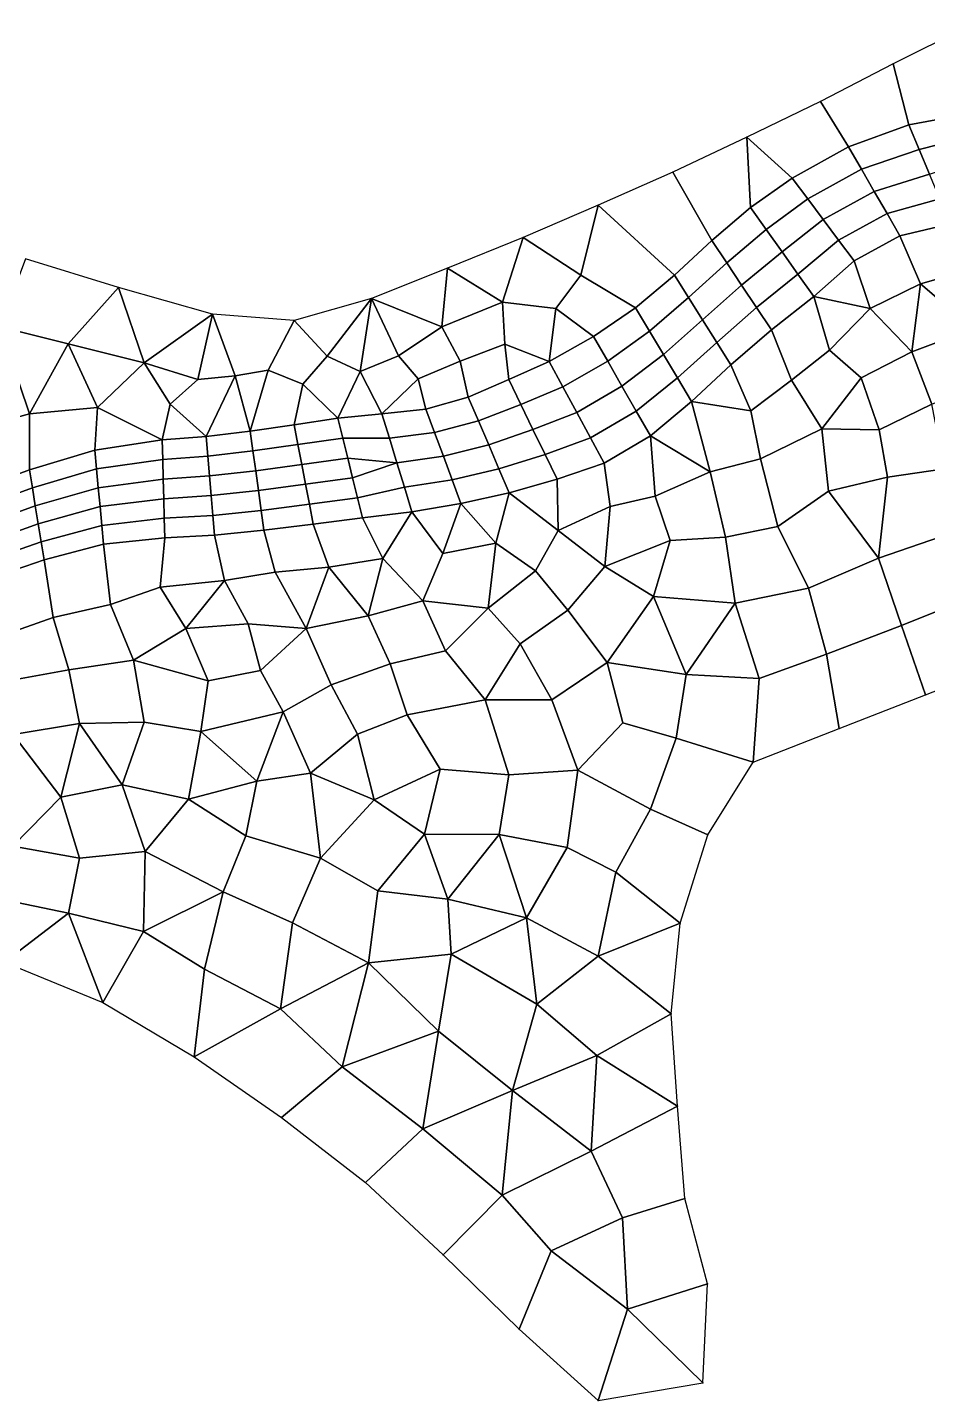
# Model space of a CAD drawing. Extents: x 391089 to 406232, y 6461839 to 6471033.
# Drawn here: x 403345.2 to 403621.9, y 6469568.1 to 6469990.2 of the extents above; entities that cross this region are included whole.
import ezdxf

# ---------------------------------------------------------------- set-up
doc = ezdxf.new("R2010")
doc.units = 0
for name, color, linetype in [('MESH_BOUND', 25, 'CONTINUOUS'), ('MESH_ELEMS', 18, 'CONTINUOUS'), ('MESH_NODES', 18, 'CONTINUOUS')]:
    doc.layers.add(name, color=color, linetype=linetype)

msp = doc.modelspace()

# ---------------------------------------------------------------- linework, layer by layer
at = {"layer": 'MESH_BOUND', "color": 25}
for points in [[(403633.833, 6469990.19, 1.492), (403611.334, 6469978.98, 1.447)], [(403611.334, 6469978.98, 1.447), (403589.026, 6469967.4, 1.528)], [(403589.026, 6469967.4, 1.528), (403566.387, 6469956.48, 1.901)], [(403566.387, 6469956.48, 1.901), (403543.665, 6469945.73, 1.252)], [(403543.665, 6469945.73, 1.252), (403520.656, 6469935.61, 1.786)], [(403520.656, 6469935.61, 1.786), (403497.588, 6469925.62, 1.184)], [(403497.588, 6469925.62, 1.184), (403474.303, 6469916.15, 1.307)], [(403373.207, 6469910.25, 4.311), (403344.599, 6469919.11, 3.565)], [(403474.303, 6469916.15, 1.307), (403450.932, 6469906.9, 1.56)], [(403402.107, 6469902.09, 4.049), (403373.207, 6469910.25, 4.311)], [(403450.932, 6469906.9, 1.56), (403427.167, 6469900.12, 1.88)], [(403427.167, 6469900.12, 1.88), (403402.107, 6469902.09, 4.049)], [(403621.305, 6469785.07, 3.874), (403647.796, 6469795.44, 3.844)], [(403594.814, 6469774.7, 3.554), (403621.305, 6469785.07, 3.874)], [(403568.323, 6469764.33, 3.382), (403594.814, 6469774.7, 3.554)], [(403554.348, 6469742.05, 5.408), (403568.323, 6469764.33, 3.382)], [(403545.914, 6469714.88, 4.855), (403554.348, 6469742.05, 5.408)], [(403543.111, 6469686.99, 3.258), (403545.914, 6469714.88, 4.855)], [(403338.1, 6469702.9, 2.36), (403368.328, 6469690.51, 2.534)], [(403368.328, 6469690.51, 2.534), (403396.41, 6469673.75, 2.319)], [(403545.026, 6469658.61, 3.042), (403543.111, 6469686.99, 3.258)], [(403396.41, 6469673.75, 2.319), (403423.307, 6469655.15, 2.855)], [(403423.307, 6469655.15, 2.855), (403449.134, 6469635.13, 4.433)], [(403547.321, 6469630.25, 4.601), (403545.026, 6469658.61, 3.042)], [(403449.134, 6469635.13, 4.433), (403473.003, 6469612.85, 5.005)], [(403554.256, 6469603.97, 3.921), (403547.321, 6469630.25, 4.601)], [(403473.003, 6469612.85, 5.005), (403496.403, 6469590.03, 3.927)], [(403552.9, 6469573.6, 3.209), (403554.256, 6469603.97, 3.921)], [(403496.403, 6469590.03, 3.927), (403520.667, 6469568.11, 3.509)], [(403520.667, 6469568.11, 3.509), (403552.9, 6469573.6, 3.209)]]:
    msp.add_polyline3d(points, dxfattribs=at)
at = {"layer": 'MESH_ELEMS', "color": 178}
for points in [[(403635.592, 6469963.85, 0.857), (403633.833, 6469990.19, 1.492), (403611.334, 6469978.98, 1.447), (403616.209, 6469960.3, 1.407)], [(403616.209, 6469960.3, 1.407), (403611.334, 6469978.98, 1.447), (403589.026, 6469967.4, 1.528), (403597.669, 6469953.45, 1.42)], [(403580.333, 6469943.84, 1.726), (403597.669, 6469953.45, 1.42), (403589.026, 6469967.4, 1.528), (403566.387, 6469956.48, 1.901)], [(403616.209, 6469960.3, 1.407), (403619.398, 6469952.69, 1.041), (403637.461, 6469957.33, 1.246), (403635.592, 6469963.85, 0.857)], [(403597.669, 6469953.45, 1.42), (403601.617, 6469946.63, 1.349), (403619.398, 6469952.69, 1.041), (403616.209, 6469960.3, 1.407)], [(403567.495, 6469934.87, 1.73), (403566.387, 6469956.48, 1.901), (403543.665, 6469945.73, 1.252), (403555.593, 6469924.73, 1.731)], [(403566.387, 6469956.48, 1.901), (403567.495, 6469934.87, 1.73), (403580.333, 6469943.84, 1.726), (403566.387, 6469956.48, 1.901)], [(403619.398, 6469952.69, 1.041), (403622.586, 6469945.08, -0.1), (403639.329, 6469950.82, 1.336), (403637.461, 6469957.33, 1.246)], [(403580.333, 6469943.84, 1.726), (403585.088, 6469937.49, 0.676), (403601.617, 6469946.63, 1.349), (403597.669, 6469953.45, 1.42)], [(403601.617, 6469946.63, 1.349), (403605.565, 6469939.81, -0.1), (403622.586, 6469945.08, -0.1), (403619.398, 6469952.69, 1.041)], [(403585.088, 6469937.49, 0.676), (403589.843, 6469931.15, -0.1), (403605.565, 6469939.81, -0.1), (403601.617, 6469946.63, 1.349)], [(403543.665, 6469945.73, 1.252), (403520.656, 6469935.61, 1.786), (403544.122, 6469914.08, 1.513), (403555.593, 6469924.73, 1.731)], [(403580.333, 6469943.84, 1.726), (403567.495, 6469934.87, 1.73), (403572.36, 6469928.04, 1.629), (403585.088, 6469937.49, 0.676)], [(403605.565, 6469939.81, -0.1), (403609.513, 6469932.99, 1.618), (403625.774, 6469937.47, 1.773), (403622.586, 6469945.08, -0.1)], [(403589.843, 6469931.15, -0.1), (403594.599, 6469924.81, 1.377), (403609.513, 6469932.99, 1.618), (403605.565, 6469939.81, -0.1)], [(403497.588, 6469925.62, 1.184), (403515.313, 6469914.07, 1.233), (403520.656, 6469935.61, 1.786), (403497.588, 6469925.62, 1.184)], [(403520.656, 6469935.61, 1.786), (403515.313, 6469914.07, 1.233), (403532.196, 6469903.99, 1.601), (403544.122, 6469914.08, 1.513)], [(403567.495, 6469934.87, 1.73), (403555.593, 6469924.73, 1.731), (403560.19, 6469917.87, 1.696), (403572.36, 6469928.04, 1.629)], [(403585.088, 6469937.49, 0.676), (403572.36, 6469928.04, 1.629), (403577.224, 6469921.2), (403589.843, 6469931.15, -0.1)], [(403609.513, 6469932.99, 1.618), (403613.461, 6469926.16, 1.576), (403628.963, 6469929.86, 1.737), (403625.774, 6469937.47, 1.773)], [(403589.843, 6469931.15, -0.1), (403577.224, 6469921.2), (403582.088, 6469914.36, -0.1), (403594.599, 6469924.81, 1.377)], [(403594.599, 6469924.81, 1.377), (403599.354, 6469918.46, 1.682), (403613.461, 6469926.16, 1.576), (403609.513, 6469932.99, 1.618)], [(403628.963, 6469929.86, 1.737), (403613.461, 6469926.16, 1.576), (403619.792, 6469911.38, 1.467), (403636.035, 6469916, 1.633)], [(403497.588, 6469925.62, 1.184), (403474.303, 6469916.15, 1.307), (403491.258, 6469905.79, 1.186), (403497.588, 6469925.62, 1.184)], [(403515.313, 6469914.07, 1.233), (403497.588, 6469925.62, 1.184), (403491.258, 6469905.79, 1.186), (403507.643, 6469903.85, 1.351)], [(403572.36, 6469928.04, 1.629), (403560.19, 6469917.87, 1.696), (403564.787, 6469911), (403577.224, 6469921.2)], [(403619.792, 6469911.38, 1.467), (403613.461, 6469926.16, 1.576), (403599.354, 6469918.46, 1.682), (403604.293, 6469903.81, 1.268)], [(403555.593, 6469924.73, 1.731), (403544.122, 6469914.08, 1.513), (403548.459, 6469907.18, 1.567), (403560.19, 6469917.87, 1.696)], [(403577.224, 6469921.2), (403564.787, 6469911), (403569.384, 6469904.14, -0.1), (403582.088, 6469914.36, -0.1)], [(403594.599, 6469924.81, 1.377), (403582.088, 6469914.36, -0.1), (403586.953, 6469907.52, 1.442), (403599.354, 6469918.46, 1.682)], [(403357.688, 6469892.92, 2.249), (403373.207, 6469910.25, 4.311), (403344.599, 6469919.11, 3.565), (403336.747, 6469898.2, 2.537)], [(403560.19, 6469917.87, 1.696), (403548.459, 6469907.18, 1.567), (403552.796, 6469900.28, -0.1), (403564.787, 6469911)], [(403604.293, 6469903.81, 1.268), (403599.354, 6469918.46, 1.682), (403586.953, 6469907.52, 1.442), (403604.293, 6469903.81, 1.268)], [(403450.932, 6469906.9, 1.56), (403472.56, 6469898.15, 1.366), (403474.303, 6469916.15, 1.307), (403450.932, 6469906.9, 1.56)], [(403472.56, 6469898.15, 1.366), (403491.258, 6469905.79, 1.186), (403474.303, 6469916.15, 1.307), (403472.56, 6469898.15, 1.366)], [(403519.237, 6469895.23, 1.528), (403532.196, 6469903.99, 1.601), (403515.313, 6469914.07, 1.233), (403507.643, 6469903.85, 1.351)], [(403544.122, 6469914.08, 1.513), (403532.196, 6469903.99, 1.601), (403536.48, 6469896.81, 1.706), (403548.459, 6469907.18, 1.567)], [(403582.088, 6469914.36, -0.1), (403569.384, 6469904.14, -0.1), (403573.982, 6469897.28, 1.64), (403586.953, 6469907.52, 1.442)], [(403635.998, 6469897.52, 1.912), (403636.035, 6469916, 1.633), (403619.792, 6469911.38, 1.467), (403635.998, 6469897.52, 1.912)], [(403381.043, 6469887.13, 1.993), (403373.207, 6469910.25, 4.311), (403357.688, 6469892.92, 2.249), (403381.043, 6469887.13, 1.993)], [(403373.207, 6469910.25, 4.311), (403381.043, 6469887.13, 1.993), (403402.107, 6469902.09, 4.049), (403373.207, 6469910.25, 4.311)], [(403564.787, 6469911), (403552.796, 6469900.28, -0.1), (403557.133, 6469893.39), (403569.384, 6469904.14, -0.1)], [(403617.075, 6469890.43, 1.86), (403619.792, 6469911.38, 1.467), (403604.293, 6469903.81, 1.268), (403617.075, 6469890.43, 1.86)], [(403635.998, 6469897.52, 1.912), (403619.792, 6469911.38, 1.467), (403617.075, 6469890.43, 1.86), (403635.998, 6469897.52, 1.912)], [(403427.167, 6469900.12, 1.88), (403437.311, 6469889.17, 1.426), (403450.932, 6469906.9, 1.56), (403427.167, 6469900.12, 1.88)], [(403450.932, 6469906.9, 1.56), (403437.311, 6469889.17, 1.426), (403447.445, 6469884.42, 0.956), (403450.932, 6469906.9, 1.56)], [(403450.932, 6469906.9, 1.56), (403447.445, 6469884.42, 0.956), (403459.255, 6469889.28, 1.228), (403450.932, 6469906.9, 1.56)], [(403472.56, 6469898.15, 1.366), (403450.932, 6469906.9, 1.56), (403459.255, 6469889.28, 1.228), (403472.56, 6469898.15, 1.366)], [(403478.194, 6469887.57, 1.315), (403491.941, 6469892.82, 1.178), (403491.258, 6469905.79, 1.186), (403472.56, 6469898.15, 1.366)], [(403507.643, 6469903.85, 1.351), (403491.258, 6469905.79, 1.186), (403491.941, 6469892.82, 1.178), (403505.629, 6469887.49, 1.604)], [(403532.196, 6469903.99, 1.601), (403519.237, 6469895.23, 1.528), (403523.611, 6469887.58, 1.675), (403536.48, 6469896.81, 1.706)], [(403548.459, 6469907.18, 1.567), (403536.48, 6469896.81, 1.706), (403540.763, 6469889.63, -0.1), (403552.796, 6469900.28, -0.1)], [(403569.384, 6469904.14, -0.1), (403557.133, 6469893.39), (403561.47, 6469886.49, 1.412), (403573.982, 6469897.28, 1.64)], [(403591.796, 6469890.98, 1.567), (403586.953, 6469907.52, 1.442), (403573.982, 6469897.28, 1.64), (403580.082, 6469881.8, 1.683)], [(403591.796, 6469890.98, 1.567), (403604.293, 6469903.81, 1.268), (403586.953, 6469907.52, 1.442), (403591.796, 6469890.98, 1.567)], [(403402.107, 6469902.09, 4.049), (403381.043, 6469887.13, 1.993), (403397.541, 6469881.94, 1.522), (403402.107, 6469902.09, 4.049)], [(403409.087, 6469883.06, 1.429), (403402.107, 6469902.09, 4.049), (403397.541, 6469881.94, 1.522), (403409.087, 6469883.06, 1.429)], [(403419.212, 6469884.82, 1.361), (403427.167, 6469900.12, 1.88), (403402.107, 6469902.09, 4.049), (403409.087, 6469883.06, 1.429)], [(403427.167, 6469900.12, 1.88), (403419.212, 6469884.82, 1.361), (403429.825, 6469880.49, 0.945), (403437.311, 6469889.17, 1.426)], [(403507.643, 6469903.85, 1.351), (403505.629, 6469887.49, 1.604), (403519.237, 6469895.23, 1.528), (403507.643, 6469903.85, 1.351)], [(403552.796, 6469900.28, -0.1), (403540.763, 6469889.63, -0.1), (403545.047, 6469882.44), (403557.133, 6469893.39)], [(403601.586, 6469882.49, 1.995), (403617.075, 6469890.43, 1.86), (403604.293, 6469903.81, 1.268), (403591.796, 6469890.98, 1.567)], [(403336.747, 6469898.2, 2.537), (403311.201, 6469886.27, 2.581), (403325.603, 6469865.92, 1.709), (403345.763, 6469871.46, 1.613)], [(403357.688, 6469892.92, 2.249), (403336.747, 6469898.2, 2.537), (403345.763, 6469871.46, 1.613), (403357.688, 6469892.92, 2.249)], [(403465.286, 6469882.2, 1.403), (403478.194, 6469887.57, 1.315), (403472.56, 6469898.15, 1.366), (403459.255, 6469889.28, 1.228)], [(403536.48, 6469896.81, 1.706), (403523.611, 6469887.58, 1.675), (403527.986, 6469879.93, -0.1), (403540.763, 6469889.63, -0.1)], [(403580.082, 6469881.8, 1.683), (403573.982, 6469897.28, 1.64), (403561.47, 6469886.49, 1.412), (403567.603, 6469872.36, 1.89)], [(403623.279, 6469874.44, 2.28), (403640.49, 6469881.54, 2.248), (403635.998, 6469897.52, 1.912), (403617.075, 6469890.43, 1.86)], [(403357.688, 6469892.92, 2.249), (403345.763, 6469871.46, 1.613), (403366.751, 6469873.39, 0.511), (403357.688, 6469892.92, 2.249)], [(403357.688, 6469892.92, 2.249), (403366.751, 6469873.39, 0.511), (403381.043, 6469887.13, 1.993), (403357.688, 6469892.92, 2.249)], [(403493.189, 6469881.95, 1.302), (403491.941, 6469892.82, 1.178), (403478.194, 6469887.57, 1.315), (403480.677, 6469876.57, 1.171)], [(403491.941, 6469892.82, 1.178), (403493.189, 6469881.95, 1.302), (403505.629, 6469887.49, 1.604), (403491.941, 6469892.82, 1.178)], [(403519.237, 6469895.23, 1.528), (403505.629, 6469887.49, 1.604), (403509.845, 6469879.67, 1.693), (403523.611, 6469887.58, 1.675)], [(403557.133, 6469893.39), (403545.047, 6469882.44), (403549.331, 6469875.26, 1.196), (403561.47, 6469886.49, 1.412)], [(403389.038, 6469874.44, 1.356), (403381.043, 6469887.13, 1.993), (403366.751, 6469873.39, 0.511), (403386.589, 6469863.4, 1.201)], [(403389.038, 6469874.44, 1.356), (403397.541, 6469881.94, 1.522), (403381.043, 6469887.13, 1.993), (403389.038, 6469874.44, 1.356)], [(403429.825, 6469880.49, 0.945), (403440.621, 6469870.08, 0.912), (403447.445, 6469884.42, 0.956), (403437.311, 6469889.17, 1.426)], [(403465.286, 6469882.2, 1.403), (403459.255, 6469889.28, 1.228), (403447.445, 6469884.42, 0.956), (403454.171, 6469871.44, 1.059)], [(403465.286, 6469882.2, 1.403), (403467.71, 6469872.9, 1.022), (403480.677, 6469876.57, 1.171), (403478.194, 6469887.57, 1.315)], [(403505.629, 6469887.49, 1.604), (403493.189, 6469881.95, 1.302), (403496.899, 6469874.28, 1.501), (403509.845, 6469879.67, 1.693)], [(403523.611, 6469887.58, 1.675), (403509.845, 6469879.67, 1.693), (403514.06, 6469871.86, -0.1), (403527.986, 6469879.93, -0.1)], [(403540.763, 6469889.63, -0.1), (403527.986, 6469879.93, -0.1), (403532.36, 6469872.28, -0.1), (403545.047, 6469882.44)], [(403601.586, 6469882.49, 1.995), (403591.796, 6469890.98, 1.567), (403580.082, 6469881.8, 1.683), (403589.419, 6469866.83, 2.197)], [(403623.279, 6469874.44, 2.28), (403617.075, 6469890.43, 1.86), (403601.586, 6469882.49, 1.995), (403607.089, 6469866.51, 2.316)], [(403389.038, 6469874.44, 1.356), (403400.166, 6469864.46, 1.195), (403409.087, 6469883.06, 1.429), (403397.541, 6469881.94, 1.522)], [(403409.087, 6469883.06, 1.429), (403400.166, 6469864.46, 1.195), (403413.678, 6469866.11, 0.885), (403409.087, 6469883.06, 1.429)], [(403409.087, 6469883.06, 1.429), (403413.678, 6469866.11, 0.885), (403419.212, 6469884.82, 1.361), (403409.087, 6469883.06, 1.429)], [(403427.151, 6469868.09, 0.947), (403429.825, 6469880.49, 0.945), (403419.212, 6469884.82, 1.361), (403413.678, 6469866.11, 0.885)], [(403447.445, 6469884.42, 0.956), (403440.621, 6469870.08, 0.912), (403454.171, 6469871.44, 1.059), (403447.445, 6469884.42, 0.956)], [(403561.47, 6469886.49, 1.412), (403549.331, 6469875.26, 1.196), (403567.603, 6469872.36, 1.89), (403561.47, 6469886.49, 1.412)], [(403429.825, 6469880.49, 0.945), (403427.151, 6469868.09, 0.947), (403440.621, 6469870.08, 0.912), (403429.825, 6469880.49, 0.945)], [(403465.286, 6469882.2, 1.403), (403454.171, 6469871.44, 1.059), (403467.71, 6469872.9, 1.022), (403465.286, 6469882.2, 1.403)], [(403493.189, 6469881.95, 1.302), (403480.677, 6469876.57, 1.171), (403483.841, 6469869.22, 1.488), (403496.899, 6469874.28, 1.501)], [(403509.845, 6469879.67, 1.693), (403496.899, 6469874.28, 1.501), (403500.61, 6469866.62, 0.6), (403514.06, 6469871.86, -0.1)], [(403527.986, 6469879.93, -0.1), (403514.06, 6469871.86, -0.1), (403518.275, 6469864.04, -0.1), (403532.36, 6469872.28, -0.1)], [(403545.047, 6469882.44), (403532.36, 6469872.28, -0.1), (403536.734, 6469864.63, 1.582), (403549.331, 6469875.26, 1.196)], [(403567.603, 6469872.36, 1.89), (403570.617, 6469857.54, 2.185), (403589.419, 6469866.83, 2.197), (403580.082, 6469881.8, 1.683)], [(403589.419, 6469866.83, 2.197), (403607.089, 6469866.51, 2.316), (403601.586, 6469882.49, 1.995), (403589.419, 6469866.83, 2.197)], [(403389.038, 6469874.44, 1.356), (403386.589, 6469863.4, 1.201), (403400.166, 6469864.46, 1.195), (403389.038, 6469874.44, 1.356)], [(403480.677, 6469876.57, 1.171), (403467.71, 6469872.9, 1.022), (403470.39, 6469865.64, 1.31), (403483.841, 6469869.22, 1.488)], [(403555.088, 6469853.64, 2.033), (403549.331, 6469875.26, 1.196), (403536.734, 6469864.63, 1.582), (403555.088, 6469853.64, 2.033)], [(403567.603, 6469872.36, 1.89), (403549.331, 6469875.26, 1.196), (403555.088, 6469853.64, 2.033), (403570.617, 6469857.54, 2.185)], [(403627.206, 6469854.52, 2.219), (403623.279, 6469874.44, 2.28), (403607.089, 6469866.51, 2.316), (403609.635, 6469851.94, 2.249)], [(403345.819, 6469854.16, 1.824), (403345.763, 6469871.46, 1.613), (403325.603, 6469865.92, 1.709), (403326.144, 6469846.91, 2.086)], [(403345.763, 6469871.46, 1.613), (403345.819, 6469854.16, 1.824), (403365.851, 6469860.27, 0.552), (403366.751, 6469873.39, 0.511)], [(403386.589, 6469863.4, 1.201), (403366.751, 6469873.39, 0.511), (403365.851, 6469860.27, 0.552), (403386.589, 6469863.4, 1.201)], [(403454.171, 6469871.44, 1.059), (403440.621, 6469870.08, 0.912), (403442.136, 6469863.96, 1.075), (403456.47, 6469863.9, 1.231)], [(403467.71, 6469872.9, 1.022), (403454.171, 6469871.44, 1.059), (403456.47, 6469863.9, 1.231), (403470.39, 6469865.64, 1.31)], [(403496.899, 6469874.28, 1.501), (403483.841, 6469869.22, 1.488), (403487.004, 6469861.87, 0.6), (403500.61, 6469866.62, 0.6)], [(403514.06, 6469871.86, -0.1), (403500.61, 6469866.62, 0.6), (403504.32, 6469858.96, -0.1), (403518.275, 6469864.04, -0.1)], [(403532.36, 6469872.28, -0.1), (403518.275, 6469864.04, -0.1), (403522.491, 6469856.23, 1.564), (403536.734, 6469864.63, 1.582)], [(403413.678, 6469866.11, 0.885), (403400.166, 6469864.46, 1.195), (403400.67, 6469858.4, 0.939), (403414.519, 6469860.02, 1.01)], [(403427.151, 6469868.09, 0.947), (403413.678, 6469866.11, 0.885), (403414.519, 6469860.02, 1.01), (403428.33, 6469861.98, 0.627)], [(403440.621, 6469870.08, 0.912), (403427.151, 6469868.09, 0.947), (403428.33, 6469861.98, 0.627), (403442.136, 6469863.96, 1.075)], [(403483.841, 6469869.22, 1.488), (403470.39, 6469865.64, 1.31), (403473.07, 6469858.37, 0.6), (403487.004, 6469861.87, 0.6)], [(403500.61, 6469866.62, 0.6), (403487.004, 6469861.87, 0.6), (403490.168, 6469854.52, -0.1), (403504.32, 6469858.96, -0.1)], [(403591.519, 6469847.69, 2.267), (403589.419, 6469866.83, 2.197), (403570.617, 6469857.54, 2.185), (403575.932, 6469836.82, 2.205)], [(403607.089, 6469866.51, 2.316), (403589.419, 6469866.83, 2.197), (403591.519, 6469847.69, 2.267), (403609.635, 6469851.94, 2.249)], [(403366.398, 6469854.48, 1.093), (403386.758, 6469857.37, 0.988), (403386.589, 6469863.4, 1.201), (403365.851, 6469860.27, 0.552)], [(403400.166, 6469864.46, 1.195), (403386.589, 6469863.4, 1.201), (403386.758, 6469857.37, 0.988), (403400.67, 6469858.4, 0.939)], [(403428.33, 6469861.98, 0.627), (403414.519, 6469860.02, 1.01), (403415.361, 6469853.93, 1.058), (403429.51, 6469855.87, 1.211)], [(403442.136, 6469863.96, 1.075), (403428.33, 6469861.98, 0.627), (403429.51, 6469855.87, 1.211), (403443.652, 6469857.84, 1.53)], [(403456.47, 6469863.9, 1.231), (403442.136, 6469863.96, 1.075), (403443.652, 6469857.84, 1.53), (403458.77, 6469856.37, 0.6)], [(403470.39, 6469865.64, 1.31), (403456.47, 6469863.9, 1.231), (403458.77, 6469856.37, 0.6), (403473.07, 6469858.37, 0.6)], [(403487.004, 6469861.87, 0.6), (403473.07, 6469858.37, 0.6), (403475.75, 6469851.11, -0.1), (403490.168, 6469854.52, -0.1)], [(403518.275, 6469864.04, -0.1), (403504.32, 6469858.96, -0.1), (403508.031, 6469851.3, 1.722), (403522.491, 6469856.23, 1.564)], [(403538.183, 6469846.08, 1.934), (403536.734, 6469864.63, 1.582), (403522.491, 6469856.23, 1.564), (403524.311, 6469842.91, 1.884)], [(403555.088, 6469853.64, 2.033), (403536.734, 6469864.63, 1.582), (403538.183, 6469846.08, 1.934), (403555.088, 6469853.64, 2.033)], [(403346.71, 6469848.64, 1.388), (403366.398, 6469854.48, 1.093), (403365.851, 6469860.27, 0.552), (403345.819, 6469854.16, 1.824)], [(403400.67, 6469858.4, 0.939), (403386.758, 6469857.37, 0.988), (403386.928, 6469851.35, 0.844), (403401.175, 6469852.33, 0.99)], [(403414.519, 6469860.02, 1.01), (403400.67, 6469858.4, 0.939), (403401.175, 6469852.33, 0.99), (403415.361, 6469853.93, 1.058)], [(403443.652, 6469857.84, 1.53), (403429.51, 6469855.87, 1.211), (403430.689, 6469849.75, -0.1), (403445.168, 6469851.72, -0.1)], [(403458.77, 6469856.37, 0.6), (403443.652, 6469857.84, 1.53), (403445.168, 6469851.72, -0.1), (403458.77, 6469856.37, 0.6)], [(403473.07, 6469858.37, 0.6), (403458.77, 6469856.37, 0.6), (403461.069, 6469848.84, -0.1), (403475.75, 6469851.11, -0.1)], [(403504.32, 6469858.96, -0.1), (403490.168, 6469854.52, -0.1), (403493.331, 6469847.17, 1.791), (403508.031, 6469851.3, 1.722)], [(403570.617, 6469857.54, 2.185), (403555.088, 6469853.64, 2.033), (403559.771, 6469833.46, 2.229), (403575.932, 6469836.82, 2.205)], [(403327.389, 6469841.61, 1.537), (403346.71, 6469848.64, 1.388), (403345.819, 6469854.16, 1.824), (403326.144, 6469846.91, 2.086)], [(403347.601, 6469843.12, 1.021), (403366.945, 6469848.68, 0.932), (403366.398, 6469854.48, 1.093), (403346.71, 6469848.64, 1.388)], [(403366.945, 6469848.68, 0.932), (403386.928, 6469851.35, 0.844), (403386.758, 6469857.37, 0.988), (403366.398, 6469854.48, 1.093)], [(403415.361, 6469853.93, 1.058), (403401.175, 6469852.33, 0.99), (403401.68, 6469846.27, -0.1), (403416.202, 6469847.84)], [(403429.51, 6469855.87, 1.211), (403415.361, 6469853.93, 1.058), (403416.202, 6469847.84), (403430.689, 6469849.75, -0.1)], [(403458.77, 6469856.37, 0.6), (403445.168, 6469851.72, -0.1), (403446.683, 6469845.61, -0.1), (403461.069, 6469848.84, -0.1)], [(403490.168, 6469854.52, -0.1), (403475.75, 6469851.11, -0.1), (403478.43, 6469843.85, 1.714), (403493.331, 6469847.17, 1.791)], [(403524.311, 6469842.91, 1.884), (403522.491, 6469856.23, 1.564), (403508.031, 6469851.3, 1.722), (403508.406, 6469835.59, 1.918)], [(403559.771, 6469833.46, 2.229), (403555.088, 6469853.64, 2.033), (403538.183, 6469846.08, 1.934), (403542.826, 6469832.52, 2.14)], [(403629.253, 6469834.72, 2.045), (403627.206, 6469854.52, 2.219), (403609.635, 6469851.94, 2.249), (403606.847, 6469827.07, 2.041)], [(403367.493, 6469842.89, -0.1), (403387.097, 6469845.33, -0.1), (403386.928, 6469851.35, 0.844), (403366.945, 6469848.68, 0.932)], [(403401.175, 6469852.33, 0.99), (403386.928, 6469851.35, 0.844), (403387.097, 6469845.33, -0.1), (403401.68, 6469846.27, -0.1)], [(403430.689, 6469849.75, -0.1), (403416.202, 6469847.84), (403417.043, 6469841.75, -0.1), (403431.868, 6469843.64, -0.1)], [(403445.168, 6469851.72, -0.1), (403430.689, 6469849.75, -0.1), (403431.868, 6469843.64, -0.1), (403446.683, 6469845.61, -0.1)], [(403475.75, 6469851.11, -0.1), (403461.069, 6469848.84, -0.1), (403463.369, 6469841.3, 1.65), (403478.43, 6469843.85, 1.714)], [(403493.331, 6469847.17, 1.791), (403508.406, 6469835.59, 1.918), (403508.031, 6469851.3, 1.722), (403493.331, 6469847.17, 1.791)], [(403606.847, 6469827.07, 2.041), (403609.635, 6469851.94, 2.249), (403591.519, 6469847.69, 2.267), (403606.847, 6469827.07, 2.041)], [(403328.635, 6469836.3, 1.176), (403347.601, 6469843.12, 1.021), (403346.71, 6469848.64, 1.388), (403327.389, 6469841.61, 1.537)], [(403348.492, 6469837.6, -0.1), (403367.493, 6469842.89, -0.1), (403366.945, 6469848.68, 0.932), (403347.601, 6469843.12, 1.021)], [(403368.04, 6469837.1), (403387.266, 6469839.3, -0.1), (403387.097, 6469845.33, -0.1), (403367.493, 6469842.89, -0.1)], [(403401.68, 6469846.27, -0.1), (403387.097, 6469845.33, -0.1), (403387.266, 6469839.3, -0.1), (403402.184, 6469840.2, -0.1)], [(403416.202, 6469847.84), (403401.68, 6469846.27, -0.1), (403402.184, 6469840.2, -0.1), (403417.043, 6469841.75, -0.1)], [(403446.683, 6469845.61, -0.1), (403431.868, 6469843.64, -0.1), (403433.048, 6469837.53, 1.318), (403448.199, 6469839.49, 1.311)], [(403461.069, 6469848.84, -0.1), (403446.683, 6469845.61, -0.1), (403448.199, 6469839.49, 1.311), (403463.369, 6469841.3, 1.65)], [(403493.331, 6469847.17, 1.791), (403478.43, 6469843.85, 1.714), (403489.232, 6469831.63, 1.834), (403493.331, 6469847.17, 1.791)], [(403489.232, 6469831.63, 1.834), (403501.354, 6469823.16, 2.178), (403508.406, 6469835.59, 1.918), (403493.331, 6469847.17, 1.791)], [(403542.826, 6469832.52, 2.14), (403538.183, 6469846.08, 1.934), (403524.311, 6469842.91, 1.884), (403522.683, 6469824.44, 2.211)], [(403575.932, 6469836.82, 2.205), (403585.312, 6469817.84, 2.121), (403606.847, 6469827.07, 2.041), (403591.519, 6469847.69, 2.267)], [(403329.881, 6469830.99, -0.1), (403348.492, 6469837.6, -0.1), (403347.601, 6469843.12, 1.021), (403328.635, 6469836.3, 1.176)], [(403349.384, 6469832.08, -0.1), (403368.04, 6469837.1), (403367.493, 6469842.89, -0.1), (403348.492, 6469837.6, -0.1)], [(403417.043, 6469841.75, -0.1), (403402.184, 6469840.2, -0.1), (403402.689, 6469834.14, 1.389), (403417.885, 6469835.66, 1.49)], [(403431.868, 6469843.64, -0.1), (403417.043, 6469841.75, -0.1), (403417.885, 6469835.66, 1.49), (403433.048, 6469837.53, 1.318)], [(403448.199, 6469839.49, 1.311), (403454.47, 6469826.95, 1.567), (403463.369, 6469841.3, 1.65), (403448.199, 6469839.49, 1.311)], [(403454.47, 6469826.95, 1.567), (403466.72, 6469813.9, 2.176), (403472.949, 6469828.47, 1.744), (403463.369, 6469841.3, 1.65)], [(403472.949, 6469828.47, 1.744), (403478.43, 6469843.85, 1.714), (403463.369, 6469841.3, 1.65), (403472.949, 6469828.47, 1.744)], [(403472.949, 6469828.47, 1.744), (403489.232, 6469831.63, 1.834), (403478.43, 6469843.85, 1.714), (403472.949, 6469828.47, 1.744)], [(403522.683, 6469824.44, 2.211), (403524.311, 6469842.91, 1.884), (403508.406, 6469835.59, 1.918), (403522.683, 6469824.44, 2.211)], [(403331.127, 6469825.68, -0.1), (403349.384, 6469832.08, -0.1), (403348.492, 6469837.6, -0.1), (403329.881, 6469830.99, -0.1)], [(403350.275, 6469826.55, 1.446), (403368.588, 6469831.31, 1.341), (403368.04, 6469837.1), (403349.384, 6469832.08, -0.1)], [(403368.588, 6469831.31, 1.341), (403387.435, 6469833.28, 1.551), (403387.266, 6469839.3, -0.1), (403368.04, 6469837.1)], [(403402.184, 6469840.2, -0.1), (403387.266, 6469839.3, -0.1), (403387.435, 6469833.28, 1.551), (403402.689, 6469834.14, 1.389)], [(403421.377, 6469822.77, 1.534), (403437.867, 6469824.31, 1.513), (403433.048, 6469837.53, 1.318), (403417.885, 6469835.66, 1.49)], [(403448.199, 6469839.49, 1.311), (403433.048, 6469837.53, 1.318), (403437.867, 6469824.31, 1.513), (403454.47, 6469826.95, 1.567)], [(403562.754, 6469813.23, 2.199), (403585.312, 6469817.84, 2.121), (403575.932, 6469836.82, 2.205), (403559.771, 6469833.46, 2.229)], [(403368.588, 6469831.31, 1.341), (403370.69, 6469812.77, 1.034), (403386.003, 6469818.18, 1.064), (403387.435, 6469833.28, 1.551)], [(403405.819, 6469820.16, 1.478), (403402.689, 6469834.14, 1.389), (403387.435, 6469833.28, 1.551), (403386.003, 6469818.18, 1.064)], [(403417.885, 6469835.66, 1.49), (403402.689, 6469834.14, 1.389), (403405.819, 6469820.16, 1.478), (403421.377, 6469822.77, 1.534)], [(403522.683, 6469824.44, 2.211), (403508.406, 6469835.59, 1.918), (403501.354, 6469823.16, 2.178), (403511.323, 6469811.04, 2.251)], [(403542.826, 6469832.52, 2.14), (403522.683, 6469824.44, 2.211), (403537.712, 6469815.27, 2.309), (403542.826, 6469832.52, 2.14)], [(403562.754, 6469813.23, 2.199), (403559.771, 6469833.46, 2.229), (403542.826, 6469832.52, 2.14), (403537.712, 6469815.27, 2.309)], [(403629.253, 6469834.72, 2.045), (403606.847, 6469827.07, 2.041), (403613.889, 6469806.39, 2.491), (403635.848, 6469815.19, 2.507)], [(403332.372, 6469820.37, 0.941), (403350.275, 6469826.55, 1.446), (403349.384, 6469832.08, -0.1), (403331.127, 6469825.68, -0.1)], [(403370.69, 6469812.77, 1.034), (403368.588, 6469831.31, 1.341), (403350.275, 6469826.55, 1.446), (403353.038, 6469808.81, 1.195)], [(403486.801, 6469811.69, 2.275), (403489.232, 6469831.63, 1.834), (403472.949, 6469828.47, 1.744), (403466.72, 6469813.9, 2.176)], [(403486.801, 6469811.69, 2.275), (403501.354, 6469823.16, 2.178), (403489.232, 6469831.63, 1.834), (403486.801, 6469811.69, 2.275)], [(403353.038, 6469808.81, 1.195), (403350.275, 6469826.55, 1.446), (403332.372, 6469820.37, 0.941), (403333.319, 6469801.88, 1.269)], [(403421.377, 6469822.77, 1.534), (403430.866, 6469805.41, 2.063), (403437.867, 6469824.31, 1.513), (403421.377, 6469822.77, 1.534)], [(403430.866, 6469805.41, 2.063), (403449.936, 6469809.37, 2.113), (403437.867, 6469824.31, 1.513), (403430.866, 6469805.41, 2.063)], [(403454.47, 6469826.95, 1.567), (403437.867, 6469824.31, 1.513), (403449.936, 6469809.37, 2.113), (403454.47, 6469826.95, 1.567)], [(403466.72, 6469813.9, 2.176), (403454.47, 6469826.95, 1.567), (403449.936, 6469809.37, 2.113), (403466.72, 6469813.9, 2.176)], [(403537.712, 6469815.27, 2.309), (403522.683, 6469824.44, 2.211), (403511.323, 6469811.04, 2.251), (403523.403, 6469794.99, 2.076)], [(403585.312, 6469817.84, 2.121), (403590.919, 6469797.54, 2.5), (403613.889, 6469806.39, 2.491), (403606.847, 6469827.07, 2.041)], [(403405.819, 6469820.16, 1.478), (403386.003, 6469818.18, 1.064), (403393.887, 6469805.43, 1.406), (403405.819, 6469820.16, 1.478)], [(403413.016, 6469806.85, 1.761), (403405.819, 6469820.16, 1.478), (403393.887, 6469805.43, 1.406), (403413.016, 6469806.85, 1.761)], [(403421.377, 6469822.77, 1.534), (403405.819, 6469820.16, 1.478), (403413.016, 6469806.85, 1.761), (403430.866, 6469805.41, 2.063)], [(403496.708, 6469800.77, 2.046), (403511.323, 6469811.04, 2.251), (403501.354, 6469823.16, 2.178), (403486.801, 6469811.69, 2.275)], [(403377.827, 6469795.68, 1.445), (403393.887, 6469805.43, 1.406), (403386.003, 6469818.18, 1.064), (403370.69, 6469812.77, 1.034)], [(403562.754, 6469813.23, 2.199), (403570.172, 6469790.07, 2.331), (403590.919, 6469797.54, 2.5), (403585.312, 6469817.84, 2.121)], [(403370.69, 6469812.77, 1.034), (403353.038, 6469808.81, 1.195), (403357.887, 6469792.75, 0.807), (403377.827, 6469795.68, 1.445)], [(403456.688, 6469794.62, 1.99), (403473.716, 6469798.61, 1.96), (403466.72, 6469813.9, 2.176), (403449.936, 6469809.37, 2.113)], [(403466.72, 6469813.9, 2.176), (403473.716, 6469798.61, 1.96), (403486.801, 6469811.69, 2.275), (403466.72, 6469813.9, 2.176)], [(403473.716, 6469798.61, 1.96), (403485.877, 6469783.46, 2.171), (403496.708, 6469800.77, 2.046), (403486.801, 6469811.69, 2.275)], [(403523.403, 6469794.99, 2.076), (403547.76, 6469791.33, 2.071), (403537.712, 6469815.27, 2.309), (403523.403, 6469794.99, 2.076)], [(403537.712, 6469815.27, 2.309), (403547.76, 6469791.33, 2.071), (403562.754, 6469813.23, 2.199), (403537.712, 6469815.27, 2.309)], [(403547.76, 6469791.33, 2.071), (403570.172, 6469790.07, 2.331), (403562.754, 6469813.23, 2.199), (403547.76, 6469791.33, 2.071)], [(403635.848, 6469815.19, 2.507), (403613.889, 6469806.39, 2.491), (403621.305, 6469785.07, 3.874), (403647.796, 6469795.44, 3.844)], [(403341.013, 6469789.69, 1.64), (403357.887, 6469792.75, 0.807), (403353.038, 6469808.81, 1.195), (403333.319, 6469801.88, 1.269)], [(403438.533, 6469788.16, 1.904), (403456.688, 6469794.62, 1.99), (403449.936, 6469809.37, 2.113), (403430.866, 6469805.41, 2.063)], [(403496.708, 6469800.77, 2.046), (403506.395, 6469783.46, 2.118), (403523.403, 6469794.99, 2.076), (403511.323, 6469811.04, 2.251)], [(403377.827, 6469795.68, 1.445), (403400.709, 6469789.32, 1.964), (403393.887, 6469805.43, 1.406), (403377.827, 6469795.68, 1.445)], [(403400.709, 6469789.32, 1.964), (403416.848, 6469792.51, 2.089), (403413.016, 6469806.85, 1.761), (403393.887, 6469805.43, 1.406)], [(403430.866, 6469805.41, 2.063), (403413.016, 6469806.85, 1.761), (403416.848, 6469792.51, 2.089), (403430.866, 6469805.41, 2.063)], [(403416.848, 6469792.51, 2.089), (403423.86, 6469779.83, 1.899), (403438.533, 6469788.16, 1.904), (403430.866, 6469805.41, 2.063)], [(403590.919, 6469797.54, 2.5), (403594.814, 6469774.7, 3.554), (403621.305, 6469785.07, 3.874), (403613.889, 6469806.39, 2.491)], [(403461.911, 6469778.87, 2.182), (403485.877, 6469783.46, 2.171), (403473.716, 6469798.61, 1.96), (403456.688, 6469794.62, 1.99)], [(403485.877, 6469783.46, 2.171), (403506.395, 6469783.46, 2.118), (403496.708, 6469800.77, 2.046), (403485.877, 6469783.46, 2.171)], [(403381.089, 6469776.61, 1.953), (403377.827, 6469795.68, 1.445), (403357.887, 6469792.75, 0.807), (403361.186, 6469776.19, 2.035)], [(403400.709, 6469789.32, 1.964), (403377.827, 6469795.68, 1.445), (403381.089, 6469776.61, 1.953), (403398.49, 6469773.81, 2.112)], [(403456.688, 6469794.62, 1.99), (403438.533, 6469788.16, 1.904), (403446.637, 6469773, 2.193), (403461.911, 6469778.87, 2.182)], [(403528.208, 6469776.48, 2.295), (403523.403, 6469794.99, 2.076), (403506.395, 6469783.46, 2.118), (403514.391, 6469761.88, 2.934)], [(403547.76, 6469791.33, 2.071), (403523.403, 6469794.99, 2.076), (403528.208, 6469776.48, 2.295), (403544.672, 6469771.71, 2.541)], [(403594.814, 6469774.7, 3.554), (403590.919, 6469797.54, 2.5), (403570.172, 6469790.07, 2.331), (403568.323, 6469764.33, 3.382)], [(403341.013, 6469789.69, 1.64), (403340.801, 6469772.8, 1.774), (403361.186, 6469776.19, 2.035), (403357.887, 6469792.75, 0.807)], [(403423.86, 6469779.83, 1.899), (403416.848, 6469792.51, 2.089), (403400.709, 6469789.32, 1.964), (403398.49, 6469773.81, 2.112)], [(403570.172, 6469790.07, 2.331), (403547.76, 6469791.33, 2.071), (403544.672, 6469771.71, 2.541), (403568.323, 6469764.33, 3.382)], [(403446.637, 6469773, 2.193), (403438.533, 6469788.16, 1.904), (403423.86, 6469779.83, 1.899), (403432.22, 6469761.01, 2.273)], [(403485.877, 6469783.46, 2.171), (403461.911, 6469778.87, 2.182), (403472.065, 6469762.18, 2.4), (403493.157, 6469760.5, 2.423)], [(403506.395, 6469783.46, 2.118), (403485.877, 6469783.46, 2.171), (403493.157, 6469760.5, 2.423), (403514.391, 6469761.88, 2.934)], [(403398.49, 6469773.81, 2.112), (403415.681, 6469758.5, 2.262), (403423.86, 6469779.83, 1.899), (403398.49, 6469773.81, 2.112)], [(403423.86, 6469779.83, 1.899), (403415.681, 6469758.5, 2.262), (403432.22, 6469761.01, 2.273), (403423.86, 6469779.83, 1.899)], [(403461.911, 6469778.87, 2.182), (403446.637, 6469773, 2.193), (403451.798, 6469752.73, 2.461), (403472.065, 6469762.18, 2.4)], [(403361.186, 6469776.19, 2.035), (403340.801, 6469772.8, 1.774), (403355.421, 6469753.59, 2.057), (403361.186, 6469776.19, 2.035)], [(403355.421, 6469753.59, 2.057), (403374.267, 6469757.35, 2.245), (403361.186, 6469776.19, 2.035), (403355.421, 6469753.59, 2.057)], [(403361.186, 6469776.19, 2.035), (403374.267, 6469757.35, 2.245), (403381.089, 6469776.61, 1.953), (403361.186, 6469776.19, 2.035)], [(403394.669, 6469753.02, 2.252), (403398.49, 6469773.81, 2.112), (403381.089, 6469776.61, 1.953), (403374.267, 6469757.35, 2.245)], [(403398.49, 6469773.81, 2.112), (403394.669, 6469753.02, 2.252), (403415.681, 6469758.5, 2.262), (403398.49, 6469773.81, 2.112)], [(403528.208, 6469776.48, 2.295), (403514.391, 6469761.88, 2.934), (403536.757, 6469749.91, 4.528), (403544.672, 6469771.71, 2.541)], [(403355.421, 6469753.59, 2.057), (403340.801, 6469772.8, 1.774), (403330.948, 6469757.14, 2.015), (403340.713, 6469738.48, 2.228)], [(403451.798, 6469752.73, 2.461), (403446.637, 6469773, 2.193), (403432.22, 6469761.01, 2.273), (403451.798, 6469752.73, 2.461)], [(403554.348, 6469742.05, 5.408), (403568.323, 6469764.33, 3.382), (403544.672, 6469771.71, 2.541), (403536.757, 6469749.91, 4.528)], [(403412.358, 6469741.75, 1.176), (403435.323, 6469734.88, 2.138), (403432.22, 6469761.01, 2.273), (403415.681, 6469758.5, 2.262)], [(403451.798, 6469752.73, 2.461), (403432.22, 6469761.01, 2.273), (403435.323, 6469734.88, 2.138), (403451.798, 6469752.73, 2.461)], [(403472.065, 6469762.18, 2.4), (403451.798, 6469752.73, 2.461), (403467.274, 6469742.16, 2.263), (403472.065, 6469762.18, 2.4)], [(403490.226, 6469742.07, 2.478), (403493.157, 6469760.5, 2.423), (403472.065, 6469762.18, 2.4), (403467.274, 6469742.16, 2.263)], [(403511.087, 6469738.07, 3.371), (403514.391, 6469761.88, 2.934), (403493.157, 6469760.5, 2.423), (403490.226, 6469742.07, 2.478)], [(403511.087, 6469738.07, 3.371), (403526.054, 6469730.58, 4.451), (403536.757, 6469749.91, 4.528), (403514.391, 6469761.88, 2.934)], [(403374.267, 6469757.35, 2.245), (403355.421, 6469753.59, 2.057), (403361.235, 6469734.86, 2.259), (403381.36, 6469736.88, 2.237)], [(403374.267, 6469757.35, 2.245), (403381.36, 6469736.88, 2.237), (403394.669, 6469753.02, 2.252), (403374.267, 6469757.35, 2.245)], [(403415.681, 6469758.5, 2.262), (403394.669, 6469753.02, 2.252), (403412.358, 6469741.75, 1.176), (403415.681, 6469758.5, 2.262)], [(403361.235, 6469734.86, 2.259), (403355.421, 6469753.59, 2.057), (403340.713, 6469738.48, 2.228), (403361.235, 6469734.86, 2.259)], [(403405.391, 6469724.48, 2.301), (403412.358, 6469741.75, 1.176), (403394.669, 6469753.02, 2.252), (403381.36, 6469736.88, 2.237)], [(403452.948, 6469724.78, 1.966), (403467.274, 6469742.16, 2.263), (403451.798, 6469752.73, 2.461), (403435.323, 6469734.88, 2.138)], [(403526.054, 6469730.58, 4.451), (403545.914, 6469714.88, 4.855), (403554.348, 6469742.05, 5.408), (403536.757, 6469749.91, 4.528)], [(403405.391, 6469724.48, 2.301), (403426.663, 6469714.97, 1.772), (403435.323, 6469734.88, 2.138), (403412.358, 6469741.75, 1.176)], [(403467.274, 6469742.16, 2.263), (403452.948, 6469724.78, 1.966), (403474.44, 6469722.19, 1.853), (403467.274, 6469742.16, 2.263)], [(403467.274, 6469742.16, 2.263), (403474.44, 6469722.19, 1.853), (403490.226, 6469742.07, 2.478), (403467.274, 6469742.16, 2.263)], [(403490.226, 6469742.07, 2.478), (403474.44, 6469722.19, 1.853), (403498.67, 6469716.52, 1.358), (403490.226, 6469742.07, 2.478)], [(403511.087, 6469738.07, 3.371), (403490.226, 6469742.07, 2.478), (403498.67, 6469716.52, 1.358), (403511.087, 6469738.07, 3.371)], [(403357.811, 6469717.89, 2.105), (403361.235, 6469734.86, 2.259), (403340.713, 6469738.48, 2.228), (403336.493, 6469722.35, 2.204)], [(403380.882, 6469712.32, 1.832), (403381.36, 6469736.88, 2.237), (403361.235, 6469734.86, 2.259), (403357.811, 6469717.89, 2.105)], [(403405.391, 6469724.48, 2.301), (403381.36, 6469736.88, 2.237), (403380.882, 6469712.32, 1.832), (403405.391, 6469724.48, 2.301)], [(403498.67, 6469716.52, 1.358), (403520.658, 6469704.74, 2.003), (403526.054, 6469730.58, 4.451), (403511.087, 6469738.07, 3.371)], [(403452.948, 6469724.78, 1.966), (403435.323, 6469734.88, 2.138), (403426.663, 6469714.97, 1.772), (403450.01, 6469702.62, 1.769)], [(403526.054, 6469730.58, 4.451), (403520.658, 6469704.74, 2.003), (403545.914, 6469714.88, 4.855), (403526.054, 6469730.58, 4.451)], [(403405.391, 6469724.48, 2.301), (403380.882, 6469712.32, 1.832), (403399.586, 6469700.71, 1.767), (403405.391, 6469724.48, 2.301)], [(403399.586, 6469700.71, 1.767), (403423.032, 6469688.52, 2.033), (403426.663, 6469714.97, 1.772), (403405.391, 6469724.48, 2.301)], [(403475.498, 6469705.32, 1.735), (403474.44, 6469722.19, 1.853), (403452.948, 6469724.78, 1.966), (403450.01, 6469702.62, 1.769)], [(403338.1, 6469702.9, 2.36), (403357.811, 6469717.89, 2.105), (403336.493, 6469722.35, 2.204), (403338.1, 6469702.9, 2.36)], [(403474.44, 6469722.19, 1.853), (403475.498, 6469705.32, 1.735), (403498.67, 6469716.52, 1.358), (403474.44, 6469722.19, 1.853)], [(403368.328, 6469690.51, 2.534), (403357.811, 6469717.89, 2.105), (403338.1, 6469702.9, 2.36), (403368.328, 6469690.51, 2.534)], [(403380.882, 6469712.32, 1.832), (403357.811, 6469717.89, 2.105), (403368.328, 6469690.51, 2.534), (403380.882, 6469712.32, 1.832)], [(403426.663, 6469714.97, 1.772), (403423.032, 6469688.52, 2.033), (403450.01, 6469702.62, 1.769), (403426.663, 6469714.97, 1.772)], [(403475.498, 6469705.32, 1.735), (403501.805, 6469689.98, 1.986), (403498.67, 6469716.52, 1.358), (403475.498, 6469705.32, 1.735)], [(403520.658, 6469704.74, 2.003), (403498.67, 6469716.52, 1.358), (403501.805, 6469689.98, 1.986), (403520.658, 6469704.74, 2.003)], [(403520.658, 6469704.74, 2.003), (403543.111, 6469686.99, 3.258), (403545.914, 6469714.88, 4.855), (403520.658, 6469704.74, 2.003)], [(403368.328, 6469690.51, 2.534), (403396.41, 6469673.75, 2.319), (403399.586, 6469700.71, 1.767), (403380.882, 6469712.32, 1.832)], [(403441.938, 6469670.67, 2.228), (403450.01, 6469702.62, 1.769), (403423.032, 6469688.52, 2.033), (403441.938, 6469670.67, 2.228)], [(403441.938, 6469670.67, 2.228), (403471.591, 6469681.63, 2.269), (403450.01, 6469702.62, 1.769), (403441.938, 6469670.67, 2.228)], [(403450.01, 6469702.62, 1.769), (403471.591, 6469681.63, 2.269), (403475.498, 6469705.32, 1.735), (403450.01, 6469702.62, 1.769)], [(403471.591, 6469681.63, 2.269), (403494.314, 6469663.43, 2.258), (403501.805, 6469689.98, 1.986), (403475.498, 6469705.32, 1.735)], [(403520.257, 6469674.21, 2.372), (403543.111, 6469686.99, 3.258), (403520.658, 6469704.74, 2.003), (403501.805, 6469689.98, 1.986)], [(403423.032, 6469688.52, 2.033), (403399.586, 6469700.71, 1.767), (403396.41, 6469673.75, 2.319), (403423.032, 6469688.52, 2.033)], [(403494.314, 6469663.43, 2.258), (403520.257, 6469674.21, 2.372), (403501.805, 6469689.98, 1.986), (403494.314, 6469663.43, 2.258)], [(403423.032, 6469688.52, 2.033), (403396.41, 6469673.75, 2.319), (403423.307, 6469655.15, 2.855), (403441.938, 6469670.67, 2.228)], [(403543.111, 6469686.99, 3.258), (403520.257, 6469674.21, 2.372), (403545.026, 6469658.61, 3.042), (403543.111, 6469686.99, 3.258)], [(403466.757, 6469651.68, 2.697), (403471.591, 6469681.63, 2.269), (403441.938, 6469670.67, 2.228), (403466.757, 6469651.68, 2.697)], [(403466.757, 6469651.68, 2.697), (403494.314, 6469663.43, 2.258), (403471.591, 6469681.63, 2.269), (403466.757, 6469651.68, 2.697)], [(403520.257, 6469674.21, 2.372), (403494.314, 6469663.43, 2.258), (403518.478, 6469644.76, 2.21), (403520.257, 6469674.21, 2.372)], [(403520.257, 6469674.21, 2.372), (403518.478, 6469644.76, 2.21), (403545.026, 6469658.61, 3.042), (403520.257, 6469674.21, 2.372)], [(403441.938, 6469670.67, 2.228), (403423.307, 6469655.15, 2.855), (403449.134, 6469635.13, 4.433), (403466.757, 6469651.68, 2.697)], [(403494.314, 6469663.43, 2.258), (403466.757, 6469651.68, 2.697), (403491.167, 6469631.23, 2.996), (403494.314, 6469663.43, 2.258)], [(403491.167, 6469631.23, 2.996), (403518.478, 6469644.76, 2.21), (403494.314, 6469663.43, 2.258), (403491.167, 6469631.23, 2.996)], [(403547.321, 6469630.25, 4.601), (403545.026, 6469658.61, 3.042), (403518.478, 6469644.76, 2.21), (403528.118, 6469624.29, 2.816)], [(403473.003, 6469612.85, 5.005), (403491.167, 6469631.23, 2.996), (403466.757, 6469651.68, 2.697), (403449.134, 6469635.13, 4.433)], [(403506.177, 6469614.08, 2.687), (403528.118, 6469624.29, 2.816), (403518.478, 6469644.76, 2.21), (403491.167, 6469631.23, 2.996)], [(403473.003, 6469612.85, 5.005), (403496.403, 6469590.03, 3.927), (403506.177, 6469614.08, 2.687), (403491.167, 6469631.23, 2.996)], [(403554.256, 6469603.97, 3.921), (403547.321, 6469630.25, 4.601), (403528.118, 6469624.29, 2.816), (403529.706, 6469596.2, 2.864)], [(403529.706, 6469596.2, 2.864), (403528.118, 6469624.29, 2.816), (403506.177, 6469614.08, 2.687), (403529.706, 6469596.2, 2.864)], [(403496.403, 6469590.03, 3.927), (403520.667, 6469568.11, 3.509), (403529.706, 6469596.2, 2.864), (403506.177, 6469614.08, 2.687)], [(403554.256, 6469603.97, 3.921), (403529.706, 6469596.2, 2.864), (403552.9, 6469573.6, 3.209), (403554.256, 6469603.97, 3.921)], [(403529.706, 6469596.2, 2.864), (403520.667, 6469568.11, 3.509), (403552.9, 6469573.6, 3.209), (403529.706, 6469596.2, 2.864)]]:
    msp.add_3dface(points, dxfattribs=at)
at = {"layer": 'MESH_NODES', "color": 18}
for p in [(403611.334, 6469978.98, 1.447), (403589.026, 6469967.4, 1.528), (403616.209, 6469960.3, 1.407), (403566.387, 6469956.48, 1.901), (403597.669, 6469953.45, 1.42), (403619.398, 6469952.69, 1.041), (403601.617, 6469946.63, 1.349), (403543.665, 6469945.73, 1.252), (403580.333, 6469943.84, 1.726), (403605.565, 6469939.81, -0.1), (403520.656, 6469935.61, 1.786), (403567.495, 6469934.87, 1.73), (403585.088, 6469937.49, 0.676), (403589.843, 6469931.15, -0.1), (403609.513, 6469932.99, 1.618), (403497.588, 6469925.62, 1.184), (403572.36, 6469928.04, 1.629), (403613.461, 6469926.16, 1.576), (403555.593, 6469924.73, 1.731), (403577.224, 6469921.2), (403594.599, 6469924.81, 1.377), (403560.19, 6469917.87, 1.696), (403599.354, 6469918.46, 1.682), (403474.303, 6469916.15, 1.307), (403515.313, 6469914.07, 1.233), (403544.122, 6469914.08, 1.513), (403582.088, 6469914.36, -0.1), (403373.207, 6469910.25, 4.311), (403564.787, 6469911), (403619.792, 6469911.38, 1.467), (403450.932, 6469906.9, 1.56), (403491.258, 6469905.79, 1.186), (403532.196, 6469903.99, 1.601), (403548.459, 6469907.18, 1.567), (403569.384, 6469904.14, -0.1), (403586.953, 6469907.52, 1.442), (403402.107, 6469902.09, 4.049), (403427.167, 6469900.12, 1.88), (403507.643, 6469903.85, 1.351), (403552.796, 6469900.28, -0.1), (403604.293, 6469903.81, 1.268), (403472.56, 6469898.15, 1.366), (403536.48, 6469896.81, 1.706), (403573.982, 6469897.28, 1.64), (403357.688, 6469892.92, 2.249), (403491.941, 6469892.82, 1.178), (403519.237, 6469895.23, 1.528), (403557.133, 6469893.39), (403381.043, 6469887.13, 1.993), (403437.311, 6469889.17, 1.426), (403459.255, 6469889.28, 1.228), (403478.194, 6469887.57, 1.315), (403505.629, 6469887.49, 1.604), (403523.611, 6469887.58, 1.675), (403540.763, 6469889.63, -0.1), (403591.796, 6469890.98, 1.567), (403617.075, 6469890.43, 1.86), (403409.087, 6469883.06, 1.429), (403419.212, 6469884.82, 1.361), (403447.445, 6469884.42, 0.956), (403561.47, 6469886.49, 1.412), (403397.541, 6469881.94, 1.522), (403429.825, 6469880.49, 0.945), (403465.286, 6469882.2, 1.403), (403493.189, 6469881.95, 1.302), (403509.845, 6469879.67, 1.693), (403527.986, 6469879.93, -0.1), (403545.047, 6469882.44), (403580.082, 6469881.8, 1.683), (403601.586, 6469882.49, 1.995), (403389.038, 6469874.44, 1.356), (403480.677, 6469876.57, 1.171), (403549.331, 6469875.26, 1.196), (403345.763, 6469871.46, 1.613), (403366.751, 6469873.39, 0.511), (403454.171, 6469871.44, 1.059), (403467.71, 6469872.9, 1.022), (403496.899, 6469874.28, 1.501), (403514.06, 6469871.86, -0.1), (403532.36, 6469872.28, -0.1), (403567.603, 6469872.36, 1.89), (403413.678, 6469866.11, 0.885), (403427.151, 6469868.09, 0.947), (403440.621, 6469870.08, 0.912), (403483.841, 6469869.22, 1.488), (403500.61, 6469866.62, 0.6), (403589.419, 6469866.83, 2.197), (403607.089, 6469866.51, 2.316), (403386.589, 6469863.4, 1.201), (403400.166, 6469864.46, 1.195), (403428.33, 6469861.98, 0.627), (403442.136, 6469863.96, 1.075), (403456.47, 6469863.9, 1.231), (403470.39, 6469865.64, 1.31), (403487.004, 6469861.87, 0.6), (403518.275, 6469864.04, -0.1), (403536.734, 6469864.63, 1.582), (403365.851, 6469860.27, 0.552), (403400.67, 6469858.4, 0.939), (403414.519, 6469860.02, 1.01), (403443.652, 6469857.84, 1.53), (403473.07, 6469858.37, 0.6), (403504.32, 6469858.96, -0.1), (403570.617, 6469857.54, 2.185), (403345.819, 6469854.16, 1.824), (403366.398, 6469854.48, 1.093), (403386.758, 6469857.37, 0.988), (403415.361, 6469853.93, 1.058), (403429.51, 6469855.87, 1.211), (403458.77, 6469856.37, 0.6), (403490.168, 6469854.52, -0.1), (403522.491, 6469856.23, 1.564), (403555.088, 6469853.64, 2.033), (403386.928, 6469851.35, 0.844), (403401.175, 6469852.33, 0.99), (403430.689, 6469849.75, -0.1), (403445.168, 6469851.72, -0.1), (403475.75, 6469851.11, -0.1), (403508.031, 6469851.3, 1.722), (403609.635, 6469851.94, 2.249), (403346.71, 6469848.64, 1.388), (403366.945, 6469848.68, 0.932), (403387.097, 6469845.33, -0.1), (403401.68, 6469846.27, -0.1), (403416.202, 6469847.84), (403446.683, 6469845.61, -0.1), (403461.069, 6469848.84, -0.1), (403493.331, 6469847.17, 1.791), (403538.183, 6469846.08, 1.934), (403591.519, 6469847.69, 2.267), (403347.601, 6469843.12, 1.021), (403367.493, 6469842.89, -0.1), (403417.043, 6469841.75, -0.1), (403431.868, 6469843.64, -0.1), (403463.369, 6469841.3, 1.65), (403478.43, 6469843.85, 1.714), (403524.311, 6469842.91, 1.884), (403348.492, 6469837.6, -0.1), (403368.04, 6469837.1), (403387.266, 6469839.3, -0.1), (403402.184, 6469840.2, -0.1), (403433.048, 6469837.53, 1.318), (403448.199, 6469839.49, 1.311), (403575.932, 6469836.82, 2.205), (403387.435, 6469833.28, 1.551), (403402.689, 6469834.14, 1.389), (403417.885, 6469835.66, 1.49), (403508.406, 6469835.59, 1.918), (403542.826, 6469832.52, 2.14), (403559.771, 6469833.46, 2.229), (403349.384, 6469832.08, -0.1), (403368.588, 6469831.31, 1.341), (403472.949, 6469828.47, 1.744), (403489.232, 6469831.63, 1.834), (403350.275, 6469826.55, 1.446), (403437.867, 6469824.31, 1.513), (403454.47, 6469826.95, 1.567), (403522.683, 6469824.44, 2.211), (403606.847, 6469827.07, 2.041), (403405.819, 6469820.16, 1.478), (403421.377, 6469822.77, 1.534), (403501.354, 6469823.16, 2.178), (403386.003, 6469818.18, 1.064), (403585.312, 6469817.84, 2.121), (403370.69, 6469812.77, 1.034), (403466.72, 6469813.9, 2.176), (403486.801, 6469811.69, 2.275), (403537.712, 6469815.27, 2.309), (403562.754, 6469813.23, 2.199), (403353.038, 6469808.81, 1.195), (403449.936, 6469809.37, 2.113), (403511.323, 6469811.04, 2.251), (403393.887, 6469805.43, 1.406), (403413.016, 6469806.85, 1.761), (403430.866, 6469805.41, 2.063), (403613.889, 6469806.39, 2.491), (403473.716, 6469798.61, 1.96), (403496.708, 6469800.77, 2.046), (403377.827, 6469795.68, 1.445), (403456.688, 6469794.62, 1.99), (403523.403, 6469794.99, 2.076), (403590.919, 6469797.54, 2.5), (403357.887, 6469792.75, 0.807), (403416.848, 6469792.51, 2.089), (403547.76, 6469791.33, 2.071), (403570.172, 6469790.07, 2.331), (403400.709, 6469789.32, 1.964), (403438.533, 6469788.16, 1.904), (403485.877, 6469783.46, 2.171), (403506.395, 6469783.46, 2.118), (403621.305, 6469785.07, 3.874), (403423.86, 6469779.83, 1.899), (403461.911, 6469778.87, 2.182), (403361.186, 6469776.19, 2.035), (403381.089, 6469776.61, 1.953), (403398.49, 6469773.81, 2.112), (403528.208, 6469776.48, 2.295), (403594.814, 6469774.7, 3.554), (403446.637, 6469773, 2.193), (403544.672, 6469771.71, 2.541), (403432.22, 6469761.01, 2.273), (403472.065, 6469762.18, 2.4), (403493.157, 6469760.5, 2.423), (403514.391, 6469761.88, 2.934), (403568.323, 6469764.33, 3.382), (403374.267, 6469757.35, 2.245), (403415.681, 6469758.5, 2.262), (403355.421, 6469753.59, 2.057), (403394.669, 6469753.02, 2.252), (403451.798, 6469752.73, 2.461), (403536.757, 6469749.91, 4.528), (403412.358, 6469741.75, 1.176), (403467.274, 6469742.16, 2.263), (403490.226, 6469742.07, 2.478), (403554.348, 6469742.05, 5.408), (403381.36, 6469736.88, 2.237), (403511.087, 6469738.07, 3.371), (403361.235, 6469734.86, 2.259), (403435.323, 6469734.88, 2.138), (403526.054, 6469730.58, 4.451), (403405.391, 6469724.48, 2.301), (403452.948, 6469724.78, 1.966), (403474.44, 6469722.19, 1.853), (403357.811, 6469717.89, 2.105), (403426.663, 6469714.97, 1.772), (403498.67, 6469716.52, 1.358), (403545.914, 6469714.88, 4.855), (403380.882, 6469712.32, 1.832), (403450.01, 6469702.62, 1.769), (403475.498, 6469705.32, 1.735), (403520.658, 6469704.74, 2.003), (403399.586, 6469700.71, 1.767), (403368.328, 6469690.51, 2.534), (403501.805, 6469689.98, 1.986), (403423.032, 6469688.52, 2.033), (403543.111, 6469686.99, 3.258), (403471.591, 6469681.63, 2.269), (403396.41, 6469673.75, 2.319), (403520.257, 6469674.21, 2.372), (403441.938, 6469670.67, 2.228), (403494.314, 6469663.43, 2.258), (403423.307, 6469655.15, 2.855), (403545.026, 6469658.61, 3.042), (403466.757, 6469651.68, 2.697), (403518.478, 6469644.76, 2.21), (403449.134, 6469635.13, 4.433), (403491.167, 6469631.23, 2.996), (403547.321, 6469630.25, 4.601), (403528.118, 6469624.29, 2.816), (403473.003, 6469612.85, 5.005), (403506.177, 6469614.08, 2.687), (403554.256, 6469603.97, 3.921), (403529.706, 6469596.2, 2.864), (403496.403, 6469590.03, 3.927), (403552.9, 6469573.6, 3.209), (403520.667, 6469568.11, 3.509)]:
    msp.add_point(p, dxfattribs=at)

doc.saveas('drawing.dxf')
